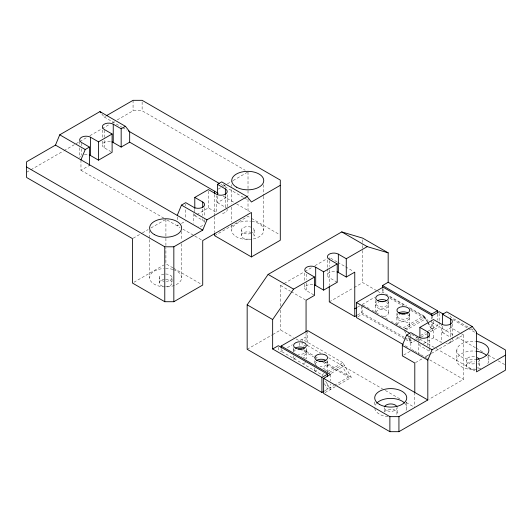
<?xml version="1.0" encoding="UTF-8"?>
<svg xmlns="http://www.w3.org/2000/svg" width="532" height="532" viewBox="0 0 532 532"><rect width="100%" height="100%" fill="white"/><g stroke="black" fill="none" stroke-linecap="round" stroke-linejoin="round"><path stroke-width="0.4" stroke-dasharray="2.66 2" d="M101.825 113.994L104.186 116.993L105.589 116.182M26.6 172.248L30.198 170.174M30.916 169.755L63.288 151.068M64.006 150.649L79.115 141.931M79.833 141.512L87.022 137.362M89.901 135.7L101.413 129.057M102.131 128.638L109.326 124.488M112.205 122.826L114.36 121.582M117.24 119.919L133.066 110.782L142.124 110.782L245.159 170.267M80.964 159.826L80.964 170.287L89.456 165.386M133.206 238.21L141.738 233.282M142.45 232.87L148.135 229.591M150.982 227.949L165.911 219.33L180.069 227.503M218.167 189.159L222.429 186.699M223.141 186.286L226.692 184.232M227.403 183.826L232.384 180.953M233.096 180.541L247.314 172.335M178.652 225.049L177.236 225.867L177.236 223.453M181.478 223.413L185.728 220.966M194.792 214.143L194.792 215.733L196.222 214.908M196.933 214.496L208.378 207.886L216.311 212.461L216.311 195.743M217.442 196.288L217.442 202.652L225.934 197.751L225.934 195.337M133.918 282.266L163.776 265.022M214.609 235.676L248.018 216.384L250.891 218.04M280.583 306.119L280.583 285.531L283.443 283.882M284.161 283.47L304.218 271.892M304.929 271.473L312.091 267.343M314.957 265.687L327.133 258.658M247.167 349.291L272.052 334.927M272.763 334.515L280.583 330L293.325 337.355M329.281 301.883L353.454 287.925M354.166 287.519L362.691 282.592L377.068 290.891M280.411 351.679L283.243 350.043M287.393 347.642L292.321 344.803M299.948 340.394L306.066 336.862M357.484 307.177L361.421 304.909M362.126 304.497L374.701 297.242M381.683 293.205L383.08 292.401L406.687 306.026M303.346 346.279L305.388 345.102M357.484 315.024L361.561 312.67L404.4 337.408M357.883 316.759L362.126 314.306L404.972 339.044M281.149 347.516L281.149 351.253L321.92 374.794L324.015 373.584M327.506 371.569L342.874 362.691L351.366 377.407L338.099 385.068M427.149 321.654L423.851 315.942L402.904 328.038L391.452 321.428M329.168 372.566L341.743 365.311L348.533 377.082L334.568 385.148M404.034 329.348L424.988 317.252L427.781 322.093M331.303 373.298L344.57 365.637M405.298 330.578L425.553 318.881M324.753 390.814L333.87 385.547M405.118 337.82L410.83 341.118L412.925 339.908M415.718 338.292L417.115 337.488M420.606 335.473L425.494 332.646M428.287 331.037L437.444 325.75L437.444 323.376M324.979 392.643L337.401 385.474M405.683 339.456L411.396 342.748L415.585 340.334M416.283 339.928L420.473 337.507M421.171 337.108L426.764 333.877M430.255 331.862L439.146 326.728L454.102 335.366M403.748 355.01L410.119 351.333M423.465 343.625L433.48 337.847L441.407 342.422L441.407 324.912M442.544 326.249L442.544 332.613L451.036 327.712L460.725 333.305M415.479 362.625L424.39 357.477M425.075 357.085L430.647 353.866M431.359 353.461L463.492 334.901L463.492 379.369L429.118 399.219M104.186 116.993L121.881 127.208M122.586 127.62L126.835 130.074M220.906 184.385L243.629 197.505M244.341 197.911L247.879 199.959M468.027 327.054L451.036 317.245L448.676 314.252M470.853 328.69L474.398 330.738M452.679 319.506L467.641 328.144M468.353 328.557L475.475 332.666M223.108 196.115L235.849 203.47M236.554 203.882L250 211.643M337.069 261.91L329.281 257.415L329.281 259.889M337.773 262.323L344.856 266.406M345.561 266.818L353.348 271.313M461.417 333.704L463.492 334.901M409.547 307.682L423.851 315.942M389.71 296.883L405.55 306.026M410.591 308.939L424.988 317.252M251.609 218.459L279.586 234.605M377.787 291.31L381.384 293.385M390.009 298.359L402.943 305.834M410.85 310.395L428.1 320.357M431.691 322.432L437.444 325.75M456.955 337.015L475.475 347.709M476.193 348.121L484.027 352.643M488.303 355.11L495.425 359.226M498.278 360.869L504.688 364.573M217.442 202.652L225.368 207.234A6.404 3.697 0 0 1 226.386 207.999M442.544 332.613L450.471 337.195M110.37 141.539A6.404 3.697 0 0 0 103.161 143.261A6.404 3.697 0 0 0 104.186 147.73L110.789 151.54M337.208 282.266L329.281 277.691A6.404 3.697 0 0 1 328.264 273.222A6.404 3.697 0 0 1 335.473 271.5M362.844 304.909L369.281 308.627M372.141 310.282L378.578 313.993M381.444 315.649L388.593 319.779M411.775 334.468L435.482 348.154M436.2 348.566L475.149 371.057M194.792 215.733L202.719 220.308A6.404 3.697 0 0 1 204.594 222.928L204.594 219.743M405.311 345.773L408.902 347.848M411.775 349.511L413.929 350.754M414.647 351.167L420.393 354.485M421.111 354.897L429.018 359.459M429.736 359.878L463.492 379.369M312.816 284.58A6.404 3.697 0 0 0 305.614 286.302A6.404 3.697 0 0 0 306.632 290.765L314.558 295.34M80.964 170.287L163.75 218.08M182.895 229.139L194.227 235.676M194.931 236.082L202.719 240.577M280.583 285.531L290.492 291.257M291.197 291.662L305.355 299.835M342.874 362.691L302.103 339.157L302.103 340.786M172.986 267.882L165.911 263.792L165.911 248.151M173.698 268.288L201.302 284.228M296.151 338.99L298.984 340.626M307.19 345.361L320.863 353.255M328.596 357.717L382.468 388.826M385.341 390.481L400.423 399.193M406.175 402.511L414.794 407.485M302.103 348.965L314.239 355.968M314.951 356.38L318.522 358.442M324.234 361.74L351.366 377.407M299.982 349.045L313.548 356.879M314.266 357.291L316.407 358.528M322.831 362.239L348.533 377.082M223.573 184.291L225.934 187.291M428.187 322.784L431.784 329.022L431.784 320.311M427.548 322.345L432.35 330.651L432.35 321.946M408.829 337.654L410.83 341.118M404.599 330.977L406.195 333.75M408.596 337.906L411.396 342.748M321.92 374.794L322.598 375.971M325.617 381.198L330.412 389.504L330.412 383.964M324.387 383.639L327.586 389.178L327.586 382.056M488.855 354.518L488.855 360.244M479.246 365.471L479.246 360.244A6.404 3.697 0 0 1 477.37 362.857A6.404 3.697 0 0 1 477.37 368.091M474.497 356.666A6.404 3.697 0 0 0 466.431 360.244L466.431 365.471A6.404 3.697 0 0 0 474.497 369.048M456.822 350.435L456.822 360.244M452.346 323.888L452.346 336.623M452.346 337.421L452.346 339.808A6.404 3.697 0 0 1 445.942 343.506M451.036 325.298L451.036 327.712M450.471 324.912L450.471 337.647M450.471 340.832L450.471 342.422M439.146 313.275L439.146 321.188M439.146 321.98L439.146 326.728M437.444 313.873L437.444 320.211M433.48 321.128L433.48 337.847M432.35 315.616L432.35 318.781M431.784 316.354L431.784 319.519M429.696 335.373L429.696 347.316M429.696 348.108L429.696 352.091M427.814 338.332L427.814 345.494M419.888 339.323L419.888 340.919M419.888 344.098L419.888 345.694L427.814 350.269A6.404 3.697 0 0 1 429.477 351.931M418.757 338.784L418.757 341.97M418.757 342.761L418.757 353.906M414.794 392.443L414.794 406.694M410.83 334.209L410.83 337.388M410.83 338.186L410.83 348.533M409.733 313.288L409.733 315.529M409.733 317.491L409.733 325.338M406.741 401.926L406.741 407.652M397.131 412.879L397.131 407.652A6.404 3.697 0 0 1 390.727 411.349A6.404 3.697 0 0 1 384.317 407.652L384.317 411.389M396.919 313.288L396.919 315.529M396.919 317.491L396.919 325.338M388.493 300.281L388.493 303.273M388.493 305.235L388.493 313.082M383.08 288.663L383.08 292.401M382.515 288.73L382.515 292.726M375.685 300.281L375.685 303.273M375.685 305.235L375.685 313.082M374.708 401.926L374.708 406.016M362.691 239.772L362.691 244.713M362.691 245.538L362.691 249.654M362.691 250.479L362.691 282.592M362.126 305.315L362.126 314.306M361.561 306.392L361.561 312.67M330.412 374.462L330.412 380.799M329.281 260.713L329.281 266.545M329.281 269.724L329.281 285.411M327.619 360.696L327.619 362.937M327.619 364.899L327.619 371.961M327.406 259.949L327.406 267.909M327.406 268.707L327.406 275.071M314.804 360.696L314.804 362.937M314.804 368.038L314.804 372.746M307.762 330.651L307.762 345.694M306.632 274.047L306.632 279.619M306.632 282.805L306.632 290.765M306.385 348.44L306.385 350.681M306.385 352.643L306.385 358.92M306.066 332.799L306.066 342.355M304.756 273.022L304.756 280.982M304.756 284.168L304.756 288.151M302.103 341.604L302.103 345.694M299.27 343.14L299.27 345.494M293.571 347.689L293.571 350.681M293.571 355.782L293.571 359.705M280.583 310.236L280.583 330M278.316 347.29L278.316 351.286M263.752 184.724L263.752 195.497M263.752 196.321L263.752 230.283M254.143 230.283L254.143 235.516M248.018 171.922L248.018 195.803M248.018 199.094L248.018 213.093M250.944 227.078A6.404 3.697 0 0 0 241.328 230.283L241.328 235.516A6.404 3.697 0 0 0 250.944 238.715M231.719 184.724L231.719 186.386M231.719 189.698L231.719 203.776M231.719 207.088L231.719 221.997M231.719 225.315L231.719 230.283M227.244 194.725L227.244 206.662M225.368 195.291L225.368 207.234M214.609 194.506L214.609 215.912M214.609 216.737L214.609 232.384M208.378 191.168L208.378 207.886M204.594 207.799L204.594 216.557M202.719 209.162L202.719 215.533M202.719 218.719L202.719 220.308M194.792 209.362L194.792 213.345M193.655 213.598L193.655 223.154M185.728 204.248L185.728 205.837M185.728 209.821L185.728 218.572M181.645 231.307L181.645 240.417M181.645 243.729L181.645 277.691M177.236 217.016L177.236 220.235M165.625 273.993A6.404 3.697 0 0 1 172.036 277.691L172.036 282.918A6.404 3.697 0 0 1 165.625 286.622M165.911 219.33L165.911 237.445M165.911 238.27L165.911 247.327M163.969 274.12A6.404 3.697 0 0 0 159.221 277.691L159.221 282.918A6.404 3.697 0 0 0 163.969 286.495M149.605 230.476L149.605 238.762M149.605 239.586L149.605 277.691M142.124 101.931L142.124 110.782M133.066 100.322L133.066 110.782M104.186 130.214L104.186 137.376M104.186 140.561L104.186 147.73M102.304 129.988L102.304 137.948M102.304 141.133L102.304 145.11M81.529 143.294L81.529 145.682M81.529 148.867L81.529 155.231M79.654 141.472L79.654 144.657M79.654 147.843L79.654 157.392M227.031 208.89A6.404 3.697 0 0 1 220.84 213.545M79.873 157.233A6.404 3.697 0 0 1 80.512 156.341M84.402 154.619A6.404 3.697 0 0 1 87.72 154.619M202.719 225.541A6.404 3.697 0 0 1 198.19 226.625M172.036 277.691A6.404 3.697 0 0 1 165.625 281.388M163.969 281.262A6.404 3.697 0 0 1 159.221 277.691M165.625 279.22A6.404 3.697 0 0 1 172.036 282.918M159.221 282.918A6.404 3.697 0 0 1 163.969 279.347M253.285 228.434A6.404 3.697 0 0 1 252.268 232.896M250.944 233.488A6.404 3.697 0 0 1 241.328 230.283M253.285 233.661A6.404 3.697 0 0 1 253.285 237.365M241.328 235.516A6.404 3.697 0 0 1 250.944 232.311M173.632 269.684A16.02 9.25 0 0 1 181.099 280.085A16.02 9.25 0 0 1 165.625 286.934M164.933 286.928A16.02 9.25 0 0 1 149.625 278.096A16.02 9.25 0 0 1 163.537 268.52M165.625 268.441A16.02 9.25 0 0 1 172.9 269.451M251.882 221.352A16.02 9.25 0 0 1 263.752 230.043A16.02 9.25 0 0 1 252.68 239.081M251.882 239.214A16.02 9.25 0 0 1 231.739 230.682A16.02 9.25 0 0 1 250.525 221.172M474.497 363.815A6.404 3.697 0 0 1 466.431 360.244M466.431 365.471A6.404 3.697 0 0 1 474.497 361.9M384.536 411.921A6.404 3.697 0 0 1 393.926 409.68A6.404 3.697 0 0 1 395.256 415.499M428.839 354.738A6.404 3.697 0 0 1 424.948 356.46M405.091 403.555A16.02 9.25 0 0 1 405.091 411.741M387.941 416.756A16.02 9.25 0 0 1 374.708 407.652M375.253 405.258A16.02 9.25 0 0 1 376.363 403.555M487.638 356.706A16.02 9.25 0 0 1 487.199 364.334M480.848 368.25A16.02 9.25 0 0 1 477.783 369.035M476.985 369.175A16.02 9.25 0 0 1 456.835 360.643A16.02 9.25 0 0 1 475.621 351.133M476.985 359.366A16.02 9.25 0 0 1 456.835 350.834A16.02 9.25 0 0 1 475.621 341.325M324.414 361.7A6.404 3.697 0 0 1 327.566 365.384A6.404 3.697 0 0 1 322.871 368.477M315.024 363.941A6.404 3.697 0 0 1 318.01 361.7M304.51 350.023A6.404 3.697 0 0 1 301.637 356.214M293.79 351.685A6.404 3.697 0 0 1 295.446 350.023M407.858 314.877A6.404 3.697 0 0 1 407.446 320.331A6.404 3.697 0 0 1 398.076 319.612A6.404 3.697 0 0 1 400.124 314.292M386.618 302.615A6.404 3.697 0 0 1 386.205 308.068A6.404 3.697 0 0 1 376.842 307.356A6.404 3.697 0 0 1 378.884 302.03M397.138 324.38A6.404 3.697 0 0 1 407.858 322.725A6.404 3.697 0 0 1 404.985 328.916M375.898 312.124A6.404 3.697 0 0 1 386.618 310.462A6.404 3.697 0 0 1 383.745 316.653M315.024 371.788A6.404 3.697 0 0 1 316.68 370.132M324.414 369.547A6.404 3.697 0 0 1 327.399 371.788M305.528 362.339A6.404 3.697 0 0 1 301.637 364.061M293.79 359.532A6.404 3.697 0 0 1 295.446 357.87M303.18 357.285A6.404 3.697 0 0 1 305.528 358.641M408.875 313.68A6.404 3.697 0 0 1 403.323 319.233A6.404 3.697 0 0 1 397.776 313.68M387.635 301.425A6.404 3.697 0 0 1 382.089 306.971A6.404 3.697 0 0 1 376.543 301.425M306.166 349.724A6.404 3.697 0 0 1 298.319 354.252M293.79 351.639A6.404 3.697 0 0 1 294.429 348.832M326.761 361.088A6.404 3.697 0 0 1 326.462 365.058A6.404 3.697 0 0 1 320.098 366.581M316.68 365.557A6.404 3.697 0 0 1 315.662 361.088"/><path stroke-width="0.8" d="M106.294 115.776L133.066 100.322L142.124 100.322L280.298 180.095L280.298 240.251L251.417 256.929L251.417 212.461L202.719 240.577L202.719 285.046L173.838 301.717L164.774 301.717L132.495 283.084L132.495 238.615L26.6 177.482L26.6 161.788L55.481 145.11L59.73 134.815L99.936 111.6L125.419 126.31L129.668 131.71L129.668 142.17L218.147 193.256M80.964 159.826L85.213 149.525L89.456 147.071L89.456 165.386M177.236 215.407L181.478 205.106L185.728 202.652L193.655 207.234A6.404 3.697 0 0 0 202.719 207.234A6.404 3.697 0 0 0 202.719 202L194.792 197.425L194.792 208.571M26.6 167.015L164.774 246.795L173.838 246.795L202.719 230.117L206.968 219.816L247.174 196.607L251.417 202L280.298 185.329M414.794 392.443L414.794 363.024L402.332 355.828L402.332 345.368L406.581 335.067L410.83 332.613L418.757 337.195A6.404 3.697 0 0 0 427.814 337.195A6.404 3.697 0 0 0 427.814 331.961L419.888 327.386L419.888 337.734M476.193 333.079L505.4 349.943L505.4 370.212L398.933 431.678L389.876 431.678L323.622 393.427L323.622 378.385L389.876 416.642L398.933 416.642L427.814 399.964L427.814 360.078L432.064 349.777L472.27 326.568L476.519 331.961L476.519 371.848L505.4 355.177M324.041 391.219L321.92 392.45L247.167 349.291L247.167 304.823L268.121 274.419L341.743 231.912L362.691 238.13L388.174 252.84L388.174 282.266L437.444 310.708L437.444 313.082M327.586 376.51L327.586 374.136L321.92 377.407L272.65 348.965L272.65 319.539L293.604 289.129L314.558 277.032L314.558 295.34L306.066 300.248L306.066 331.981M89.456 147.071L81.529 142.496A6.404 3.697 0 0 1 81.529 137.263A6.404 3.697 0 0 1 90.593 137.263L98.52 141.845L112.112 133.998L112.112 152.305L98.52 160.152L90.593 155.577A6.404 3.697 0 0 0 89.263 154.985M112.112 133.998L104.186 129.416A6.404 3.697 0 0 1 104.186 124.189A6.404 3.697 0 0 1 113.243 124.189L121.17 128.764L125.419 126.31M111.92 141.911A6.404 3.697 0 0 1 113.243 142.496L121.17 147.071L129.668 142.17M194.792 197.425L208.378 189.578L216.311 194.153A6.404 3.697 0 0 0 225.368 194.153A6.404 3.697 0 0 0 225.368 188.92L217.442 184.345L217.442 194.692M217.442 184.345L221.691 181.891L247.174 196.607M314.558 277.032L306.632 272.457A6.404 3.697 0 0 1 306.632 267.224A6.404 3.697 0 0 1 315.689 267.224L323.622 271.805L337.208 263.958L337.208 282.266L323.622 290.113L315.689 285.531A6.404 3.697 0 0 0 314.365 284.946M337.208 263.958L329.281 259.377A6.404 3.697 0 0 1 329.281 254.15A6.404 3.697 0 0 1 338.345 254.15L346.272 258.725L367.226 246.629L388.174 252.84M337.015 271.865A6.404 3.697 0 0 1 338.345 272.457L346.272 277.032L354.764 272.131L354.764 316.593L356.806 315.416M272.65 348.965L278.316 345.694L327.586 374.136M382.515 287.932L382.515 285.538L388.174 282.266M281.149 347.516L281.149 346.019L307.762 330.651L427.814 399.964M403.156 344.53L356.467 317.577L356.467 302.535L383.08 287.167L432.35 315.616L439.146 311.692L443.415 314.159M354.764 308.746L356.806 307.569M382.515 285.538L431.784 313.98L437.444 310.708M323.622 378.385L330.412 374.462L281.149 346.019M419.888 327.386L433.48 319.539L441.407 324.114A6.404 3.697 0 0 0 450.471 324.114A6.404 3.697 0 0 0 450.471 318.881L442.544 314.306L442.544 324.653M442.544 314.306L446.787 311.852L472.27 326.568M341.743 231.912L367.226 246.629M128.252 130.892L219.47 183.553M356.467 302.535L409.62 333.225M59.73 134.815L85.213 149.525M181.478 205.106L206.968 219.816M406.581 335.067L432.064 349.777M251.417 256.929L214.609 235.676L214.609 233.209M354.764 316.593L329.281 301.883L329.281 286.236M55.481 145.11L202.719 230.117M402.332 345.368L427.814 360.078M268.121 274.419L293.604 289.129M247.167 304.823L272.65 319.539M99.936 111.6L100.88 112.797M450.471 318.881L450.471 324.454M431.784 313.98L431.784 315.562M427.814 331.961L427.814 337.534M398.933 416.642L398.933 431.678M389.876 416.642L389.876 431.678M346.272 258.725L346.272 277.032M338.345 254.15L338.345 272.457M323.622 271.805L323.622 290.113M321.92 377.407L321.92 392.45M315.689 267.224L315.689 285.531M225.368 188.92L225.368 194.493M214.609 191.214L214.609 193.681M202.719 202L202.719 207.573M173.838 246.795L173.838 301.717M164.774 246.795L164.774 301.717M121.17 128.764L121.17 147.071M113.243 124.189L113.243 142.496M98.52 141.845L98.52 160.152M90.593 137.263L90.593 155.577M477.37 357.624A6.404 3.697 0 0 1 479.026 359.286M384.536 406.694A6.404 3.697 0 0 1 390.727 403.948A6.404 3.697 0 0 1 396.912 406.694M376.856 403.023A16.02 9.25 0 0 1 404.599 403.023M476.985 351.313A16.02 9.25 0 0 1 486.707 355.615M476.985 341.504A16.02 9.25 0 0 1 488.855 350.435A16.02 9.25 0 0 1 476.985 359.366M319.552 361.328A6.404 3.697 0 0 1 322.871 361.328M298.319 349.065A6.404 3.697 0 0 1 301.637 349.065M401.667 313.92A6.404 3.697 0 0 1 404.985 313.92M380.433 301.657A6.404 3.697 0 0 1 383.745 301.657M316.68 360.324A6.404 3.697 0 0 0 327.399 358.668A6.404 3.697 0 0 0 319.552 354.132A6.404 3.697 0 0 0 316.68 360.324A6.404 3.697 0 0 1 325.744 360.324M295.446 348.061A6.404 3.697 0 0 0 306.166 346.405A6.404 3.697 0 0 0 298.319 341.877A6.404 3.697 0 0 0 295.446 348.061A6.404 3.697 0 0 1 304.51 348.061M377.56 300.653A6.404 3.697 0 0 0 388.28 298.997A6.404 3.697 0 0 0 380.433 294.469A6.404 3.697 0 0 0 377.56 300.653A6.404 3.697 0 0 1 386.618 300.653M398.794 312.916A6.404 3.697 0 0 1 407.858 312.916M154.3 234.532A16.02 9.25 0 0 0 181.099 230.389A16.02 9.25 0 0 0 161.482 219.058A16.02 9.25 0 0 0 154.3 234.532M236.414 187.124A16.02 9.25 0 0 0 263.207 182.981A16.02 9.25 0 0 0 243.59 171.65A16.02 9.25 0 0 0 236.414 187.124M379.402 404.38A16.02 9.25 0 0 0 406.195 400.237A16.02 9.25 0 0 0 386.578 388.912A16.02 9.25 0 0 0 379.402 404.38M400.124 313.508A6.404 3.697 0 0 0 409.733 310.302A6.404 3.697 0 0 0 400.124 307.097A6.404 3.697 0 0 0 400.124 313.508"/></g></svg>
